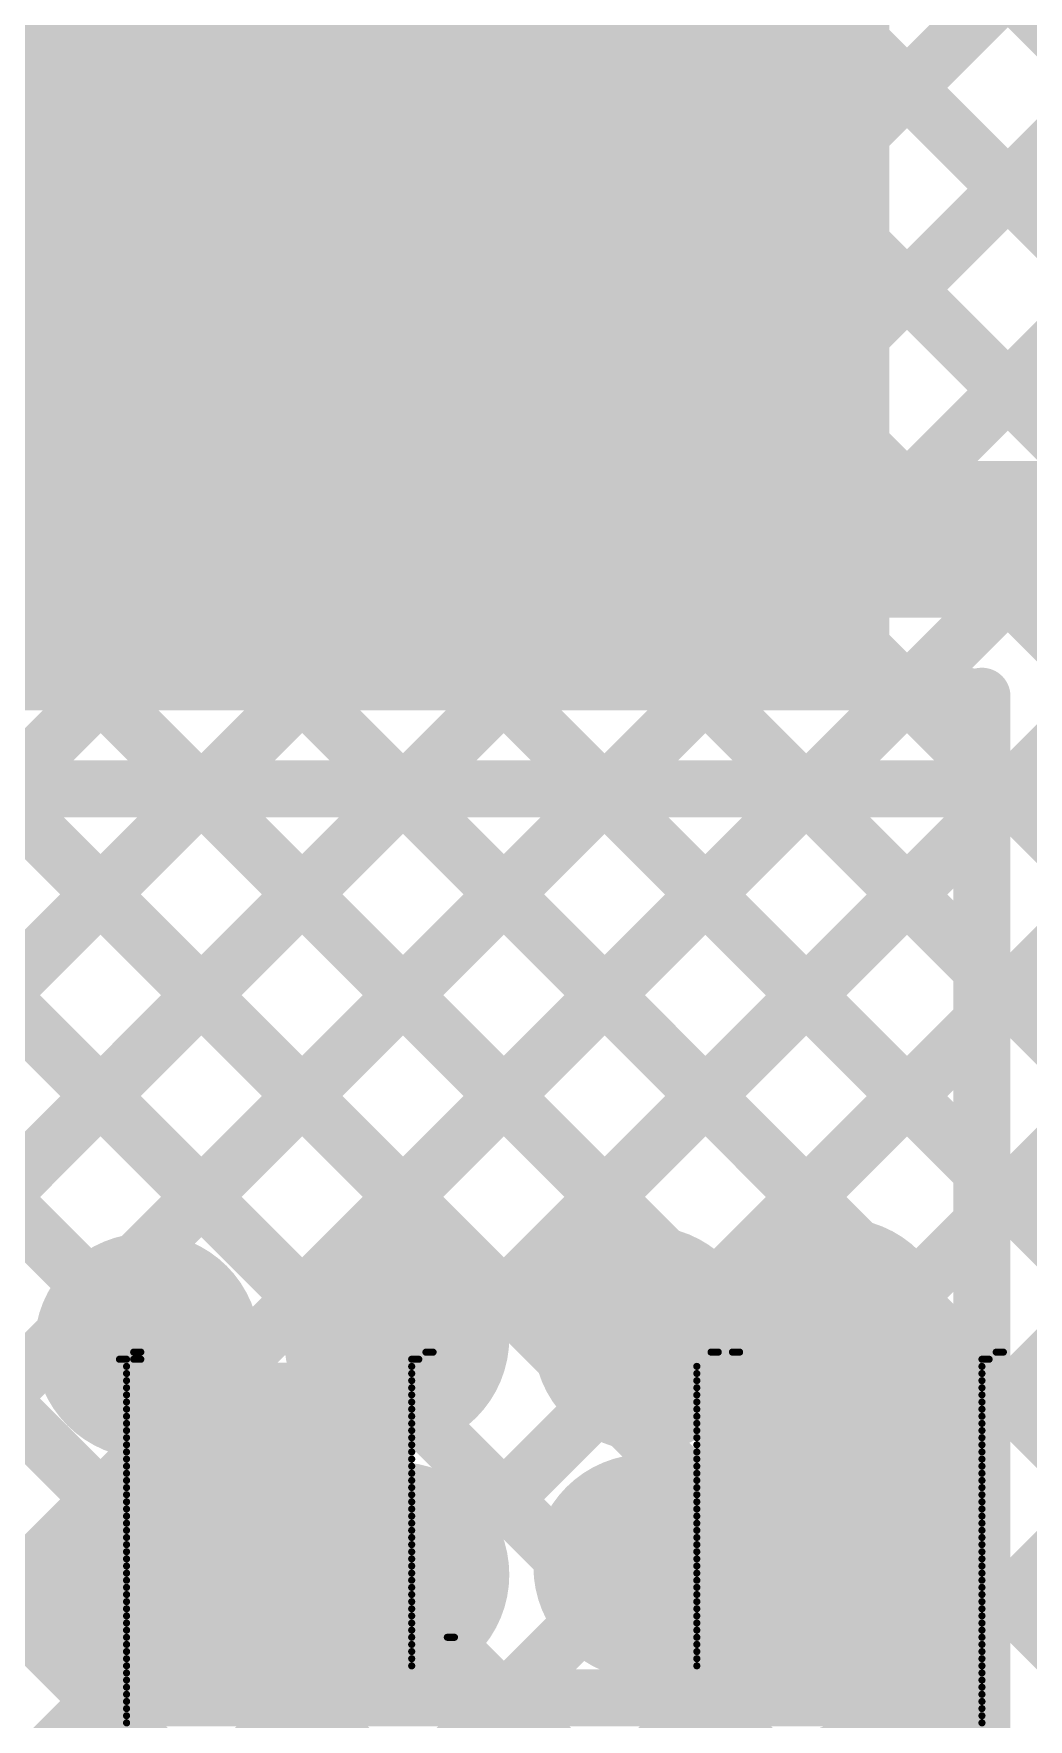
# Model space of a CAD drawing. Header units: millimetres. Extents: x 3.06 to 5.82, y 1.29 to 3.84.
# Drawn here: x 4.304 to 4.4435, y 1.5955 to 1.8319 of the extents above; entities that cross this region are included whole.
import ezdxf

# ---------------------------------------------------------------- set-up
doc = ezdxf.new("R2010")
doc.units = ezdxf.units.MM
doc.header["$MEASUREMENT"] = 0
for name, color, linetype in [('BottomLayer', 5, 'Continuous'), ('BottomOverlay', 54, 'Continuous'), ('BottomSolder', 6, 'Continuous'), ('MultiLayer', 9, 'Continuous'), ('TopLayer', 1, 'Continuous'), ('TopSolder', 216, 'Continuous'), ('ViaHoleLayer', 16, 'Continuous')]:
    doc.layers.add(name, color=color, linetype=linetype)

msp = doc.modelspace()

# ---------------------------------------------------------------- linework, layer by layer
at = {"layer": 'BottomLayer', "const_width": 0.008}
for points in [[(4.135, 2.11583), (4.45821, 1.79261)], [(4.135, 2.08754), (4.73154, 1.491)], [(4.135, 2.05926), (4.70326, 1.491)], [(4.135, 2.03097), (4.67497, 1.491)], [(4.135, 2.00269), (4.64669, 1.491)], [(4.135, 1.9744), (4.6184, 1.491)], [(4.26286, 1.491), (4.72846, 1.9566)], [(4.29114, 1.491), (4.74752, 1.94737)], [(4.135, 1.94612), (4.59012, 1.491)], [(4.31943, 1.491), (4.76166, 1.93323)], [(4.135, 1.91784), (4.56184, 1.491)], [(4.135, 1.64598), (4.384, 1.89498)], [(4.135, 1.88955), (4.53355, 1.491)], [(4.135, 1.6177), (4.3887, 1.8714)], [(4.135, 1.86127), (4.50527, 1.491)], [(4.22076, 1.67518), (4.40274, 1.85715)], [(4.23351, 1.65964), (4.423, 1.84913)], [(4.234, 1.63185), (4.43815, 1.836)], [(4.234, 1.60356), (4.46644, 1.836)], [(4.44311, 1.836), (4.46763, 1.81148)], [(4.135, 1.83298), (4.47698, 1.491)], [(4.135, 1.8047), (4.4487, 1.491)], [(4.234, 1.57528), (4.46098, 1.80225)], [(4.135, 1.77641), (4.42041, 1.491)], [(4.234, 1.54699), (4.46157, 1.77456)], [(4.24134, 1.49777), (4.50838, 1.7648)], [(4.234, 1.51871), (4.4761, 1.76081)]]:
    msp.add_lwpolyline(points, dxfattribs=at)
at = {"layer": 'BottomLayer', "const_width": 0.01181}
for points in [[(4.34898, 1.649, 1), (4.36079, 1.649, 1)], [(4.38398, 1.64889, 1), (4.39579, 1.64889, 1)], [(4.41109, 1.65, 1), (4.42291, 1.65, 1)], [(4.31398, 1.64789, 1), (4.32579, 1.64789, 1)], [(4.31398, 1.61589, 1), (4.32579, 1.61589, 1)], [(4.34898, 1.61578, 1), (4.36079, 1.61578, 1)], [(4.38398, 1.61689, 1), (4.39579, 1.61689, 1)], [(4.41109, 1.616, 1), (4.42291, 1.616, 1)]]:
    msp.add_lwpolyline(points, format="xyb", close=True, dxfattribs=at)
at = {"layer": 'BottomOverlay', "const_width": 0.001}
for points in [[(4.316, 1.646), (4.317, 1.646)], [(4.318, 1.647), (4.319, 1.647)], [(4.318, 1.646), (4.319, 1.646)], [(4.357, 1.646), (4.358, 1.646)], [(4.359, 1.647), (4.36, 1.647)], [(4.399, 1.647), (4.4, 1.647)], [(4.402, 1.647), (4.403, 1.647)], [(4.437, 1.646), (4.438, 1.646)], [(4.439, 1.647), (4.44, 1.647)], [(4.317, 1.645), (4.357, 1.645)], [(4.317, 1.644), (4.357, 1.644)], [(4.317, 1.643), (4.357, 1.643)], [(4.397, 1.645), (4.437, 1.645)], [(4.397, 1.644), (4.437, 1.644)], [(4.397, 1.643), (4.437, 1.643)], [(4.317, 1.642), (4.357, 1.642)], [(4.317, 1.641), (4.357, 1.641)], [(4.397, 1.642), (4.437, 1.642)], [(4.397, 1.641), (4.437, 1.641)], [(4.317, 1.64), (4.357, 1.64)], [(4.317, 1.639), (4.357, 1.639)], [(4.317, 1.638), (4.357, 1.638)], [(4.397, 1.64), (4.437, 1.64)], [(4.397, 1.639), (4.437, 1.639)], [(4.397, 1.638), (4.437, 1.638)], [(4.317, 1.637), (4.357, 1.637)], [(4.317, 1.636), (4.357, 1.636)], [(4.397, 1.637), (4.437, 1.637)], [(4.397, 1.636), (4.437, 1.636)], [(4.317, 1.635), (4.357, 1.635)], [(4.317, 1.634), (4.357, 1.634)], [(4.397, 1.635), (4.437, 1.635)], [(4.397, 1.634), (4.437, 1.634)], [(4.317, 1.633), (4.357, 1.633)], [(4.317, 1.632), (4.357, 1.632)], [(4.317, 1.631), (4.357, 1.631)], [(4.397, 1.633), (4.437, 1.633)], [(4.397, 1.632), (4.437, 1.632)], [(4.397, 1.631), (4.437, 1.631)], [(4.317, 1.63), (4.357, 1.63)], [(4.317, 1.629), (4.357, 1.629)], [(4.397, 1.63), (4.437, 1.63)], [(4.397, 1.629), (4.437, 1.629)], [(4.317, 1.628), (4.357, 1.628)], [(4.317, 1.627), (4.357, 1.627)], [(4.397, 1.628), (4.437, 1.628)], [(4.397, 1.627), (4.437, 1.627)], [(4.317, 1.626), (4.357, 1.626)], [(4.317, 1.625), (4.357, 1.625)], [(4.317, 1.624), (4.357, 1.624)], [(4.397, 1.626), (4.437, 1.626)], [(4.397, 1.625), (4.437, 1.625)], [(4.397, 1.624), (4.437, 1.624)], [(4.317, 1.623), (4.357, 1.623)], [(4.317, 1.622), (4.357, 1.622)], [(4.397, 1.623), (4.437, 1.623)], [(4.397, 1.622), (4.437, 1.622)], [(4.317, 1.621), (4.357, 1.621)], [(4.317, 1.62), (4.357, 1.62)], [(4.397, 1.621), (4.437, 1.621)], [(4.397, 1.62), (4.437, 1.62)], [(4.317, 1.619), (4.357, 1.619)], [(4.317, 1.618), (4.357, 1.618)], [(4.317, 1.617), (4.357, 1.617)], [(4.397, 1.619), (4.437, 1.619)], [(4.397, 1.618), (4.437, 1.618)], [(4.397, 1.617), (4.437, 1.617)], [(4.317, 1.616), (4.357, 1.616)], [(4.317, 1.615), (4.357, 1.615)], [(4.397, 1.616), (4.437, 1.616)], [(4.397, 1.615), (4.437, 1.615)], [(4.317, 1.614), (4.357, 1.614)], [(4.317, 1.613), (4.357, 1.613)], [(4.317, 1.612), (4.357, 1.612)], [(4.397, 1.614), (4.437, 1.614)], [(4.397, 1.613), (4.437, 1.613)], [(4.397, 1.612), (4.437, 1.612)], [(4.317, 1.611), (4.357, 1.611)], [(4.317, 1.61), (4.357, 1.61)], [(4.397, 1.611), (4.437, 1.611)], [(4.397, 1.61), (4.437, 1.61)], [(4.317, 1.609), (4.357, 1.609)], [(4.317, 1.608), (4.357, 1.608)], [(4.397, 1.609), (4.437, 1.609)], [(4.397, 1.608), (4.437, 1.608)], [(4.317, 1.607), (4.357, 1.607)], [(4.317, 1.606), (4.357, 1.606)], [(4.317, 1.605), (4.357, 1.605)], [(4.362, 1.607), (4.363, 1.607)], [(4.397, 1.607), (4.437, 1.607)], [(4.397, 1.606), (4.437, 1.606)], [(4.397, 1.605), (4.437, 1.605)], [(4.317, 1.604), (4.357, 1.604)], [(4.317, 1.603), (4.357, 1.603)], [(4.397, 1.604), (4.437, 1.604)], [(4.397, 1.603), (4.437, 1.603)], [(4.317, 1.602), (4.437, 1.602)], [(4.317, 1.601), (4.437, 1.601)], [(4.317, 1.6), (4.437, 1.6)], [(4.317, 1.599), (4.437, 1.599)], [(4.317, 1.598), (4.437, 1.598)], [(4.317, 1.597), (4.437, 1.597)], [(4.317, 1.596), (4.437, 1.596)], [(4.317, 1.595), (4.437, 1.595)]]:
    msp.add_lwpolyline(points, dxfattribs=at)
at = {"layer": 'BottomOverlay', "const_width": 0.0005}
for points in [[(4.31575, 1.646, 1), (4.31625, 1.646, 1)], [(4.31675, 1.646, 1), (4.31725, 1.646, 1)], [(4.31775, 1.647, 1), (4.31825, 1.647, 1)], [(4.31775, 1.646, 1), (4.31825, 1.646, 1)], [(4.31875, 1.647, 1), (4.31925, 1.647, 1)], [(4.31875, 1.646, 1), (4.31925, 1.646, 1)], [(4.35675, 1.646, 1), (4.35725, 1.646, 1)], [(4.35775, 1.646, 1), (4.35825, 1.646, 1)], [(4.35875, 1.647, 1), (4.35925, 1.647, 1)], [(4.35975, 1.647, 1), (4.36025, 1.647, 1)], [(4.39875, 1.647, 1), (4.39925, 1.647, 1)], [(4.39975, 1.647, 1), (4.40025, 1.647, 1)], [(4.40175, 1.647, 1), (4.40225, 1.647, 1)], [(4.40275, 1.647, 1), (4.40325, 1.647, 1)], [(4.43675, 1.646, 1), (4.43725, 1.646, 1)], [(4.43775, 1.646, 1), (4.43825, 1.646, 1)], [(4.43875, 1.647, 1), (4.43925, 1.647, 1)], [(4.43975, 1.647, 1), (4.44025, 1.647, 1)], [(4.31675, 1.645, 1), (4.31725, 1.645, 1)], [(4.31675, 1.644, 1), (4.31725, 1.644, 1)], [(4.31675, 1.643, 1), (4.31725, 1.643, 1)], [(4.35675, 1.645, 1), (4.35725, 1.645, 1)], [(4.35675, 1.644, 1), (4.35725, 1.644, 1)], [(4.35675, 1.643, 1), (4.35725, 1.643, 1)], [(4.39675, 1.645, 1), (4.39725, 1.645, 1)], [(4.39675, 1.644, 1), (4.39725, 1.644, 1)], [(4.39675, 1.643, 1), (4.39725, 1.643, 1)], [(4.43675, 1.645, 1), (4.43725, 1.645, 1)], [(4.43675, 1.644, 1), (4.43725, 1.644, 1)], [(4.43675, 1.643, 1), (4.43725, 1.643, 1)], [(4.31675, 1.642, 1), (4.31725, 1.642, 1)], [(4.31675, 1.641, 1), (4.31725, 1.641, 1)], [(4.35675, 1.642, 1), (4.35725, 1.642, 1)], [(4.35675, 1.641, 1), (4.35725, 1.641, 1)], [(4.39675, 1.642, 1), (4.39725, 1.642, 1)], [(4.39675, 1.641, 1), (4.39725, 1.641, 1)], [(4.43675, 1.642, 1), (4.43725, 1.642, 1)], [(4.43675, 1.641, 1), (4.43725, 1.641, 1)], [(4.31675, 1.64, 1), (4.31725, 1.64, 1)], [(4.31675, 1.639, 1), (4.31725, 1.639, 1)], [(4.31675, 1.638, 1), (4.31725, 1.638, 1)], [(4.35675, 1.64, 1), (4.35725, 1.64, 1)], [(4.35675, 1.639, 1), (4.35725, 1.639, 1)], [(4.35675, 1.638, 1), (4.35725, 1.638, 1)], [(4.39675, 1.64, 1), (4.39725, 1.64, 1)], [(4.39675, 1.639, 1), (4.39725, 1.639, 1)], [(4.39675, 1.638, 1), (4.39725, 1.638, 1)], [(4.43675, 1.64, 1), (4.43725, 1.64, 1)], [(4.43675, 1.639, 1), (4.43725, 1.639, 1)], [(4.43675, 1.638, 1), (4.43725, 1.638, 1)], [(4.31675, 1.637, 1), (4.31725, 1.637, 1)], [(4.31675, 1.636, 1), (4.31725, 1.636, 1)], [(4.35675, 1.637, 1), (4.35725, 1.637, 1)], [(4.35675, 1.636, 1), (4.35725, 1.636, 1)], [(4.39675, 1.637, 1), (4.39725, 1.637, 1)], [(4.39675, 1.636, 1), (4.39725, 1.636, 1)], [(4.43675, 1.637, 1), (4.43725, 1.637, 1)], [(4.43675, 1.636, 1), (4.43725, 1.636, 1)], [(4.31675, 1.635, 1), (4.31725, 1.635, 1)], [(4.31675, 1.634, 1), (4.31725, 1.634, 1)], [(4.35675, 1.635, 1), (4.35725, 1.635, 1)], [(4.35675, 1.634, 1), (4.35725, 1.634, 1)], [(4.39675, 1.635, 1), (4.39725, 1.635, 1)], [(4.39675, 1.634, 1), (4.39725, 1.634, 1)], [(4.43675, 1.635, 1), (4.43725, 1.635, 1)], [(4.43675, 1.634, 1), (4.43725, 1.634, 1)], [(4.31675, 1.633, 1), (4.31725, 1.633, 1)], [(4.31675, 1.632, 1), (4.31725, 1.632, 1)], [(4.31675, 1.631, 1), (4.31725, 1.631, 1)], [(4.35675, 1.633, 1), (4.35725, 1.633, 1)], [(4.35675, 1.632, 1), (4.35725, 1.632, 1)], [(4.35675, 1.631, 1), (4.35725, 1.631, 1)], [(4.39675, 1.633, 1), (4.39725, 1.633, 1)], [(4.39675, 1.632, 1), (4.39725, 1.632, 1)], [(4.39675, 1.631, 1), (4.39725, 1.631, 1)], [(4.43675, 1.633, 1), (4.43725, 1.633, 1)], [(4.43675, 1.632, 1), (4.43725, 1.632, 1)], [(4.43675, 1.631, 1), (4.43725, 1.631, 1)], [(4.31675, 1.63, 1), (4.31725, 1.63, 1)], [(4.31675, 1.629, 1), (4.31725, 1.629, 1)], [(4.35675, 1.63, 1), (4.35725, 1.63, 1)], [(4.35675, 1.629, 1), (4.35725, 1.629, 1)], [(4.39675, 1.63, 1), (4.39725, 1.63, 1)], [(4.39675, 1.629, 1), (4.39725, 1.629, 1)], [(4.43675, 1.63, 1), (4.43725, 1.63, 1)], [(4.43675, 1.629, 1), (4.43725, 1.629, 1)], [(4.31675, 1.628, 1), (4.31725, 1.628, 1)], [(4.31675, 1.627, 1), (4.31725, 1.627, 1)], [(4.35675, 1.628, 1), (4.35725, 1.628, 1)], [(4.35675, 1.627, 1), (4.35725, 1.627, 1)], [(4.39675, 1.628, 1), (4.39725, 1.628, 1)], [(4.39675, 1.627, 1), (4.39725, 1.627, 1)], [(4.43675, 1.628, 1), (4.43725, 1.628, 1)], [(4.43675, 1.627, 1), (4.43725, 1.627, 1)], [(4.31675, 1.626, 1), (4.31725, 1.626, 1)], [(4.31675, 1.625, 1), (4.31725, 1.625, 1)], [(4.31675, 1.624, 1), (4.31725, 1.624, 1)], [(4.35675, 1.626, 1), (4.35725, 1.626, 1)], [(4.35675, 1.625, 1), (4.35725, 1.625, 1)], [(4.35675, 1.624, 1), (4.35725, 1.624, 1)], [(4.39675, 1.626, 1), (4.39725, 1.626, 1)], [(4.39675, 1.625, 1), (4.39725, 1.625, 1)], [(4.39675, 1.624, 1), (4.39725, 1.624, 1)], [(4.43675, 1.626, 1), (4.43725, 1.626, 1)], [(4.43675, 1.625, 1), (4.43725, 1.625, 1)], [(4.43675, 1.624, 1), (4.43725, 1.624, 1)], [(4.31675, 1.623, 1), (4.31725, 1.623, 1)], [(4.31675, 1.622, 1), (4.31725, 1.622, 1)], [(4.35675, 1.623, 1), (4.35725, 1.623, 1)], [(4.35675, 1.622, 1), (4.35725, 1.622, 1)], [(4.39675, 1.623, 1), (4.39725, 1.623, 1)], [(4.39675, 1.622, 1), (4.39725, 1.622, 1)], [(4.43675, 1.623, 1), (4.43725, 1.623, 1)], [(4.43675, 1.622, 1), (4.43725, 1.622, 1)], [(4.31675, 1.621, 1), (4.31725, 1.621, 1)], [(4.31675, 1.62, 1), (4.31725, 1.62, 1)], [(4.35675, 1.621, 1), (4.35725, 1.621, 1)], [(4.35675, 1.62, 1), (4.35725, 1.62, 1)], [(4.39675, 1.621, 1), (4.39725, 1.621, 1)], [(4.39675, 1.62, 1), (4.39725, 1.62, 1)], [(4.43675, 1.621, 1), (4.43725, 1.621, 1)], [(4.43675, 1.62, 1), (4.43725, 1.62, 1)], [(4.31675, 1.619, 1), (4.31725, 1.619, 1)], [(4.31675, 1.618, 1), (4.31725, 1.618, 1)], [(4.31675, 1.617, 1), (4.31725, 1.617, 1)], [(4.35675, 1.619, 1), (4.35725, 1.619, 1)], [(4.35675, 1.618, 1), (4.35725, 1.618, 1)], [(4.35675, 1.617, 1), (4.35725, 1.617, 1)], [(4.39675, 1.619, 1), (4.39725, 1.619, 1)], [(4.39675, 1.618, 1), (4.39725, 1.618, 1)], [(4.39675, 1.617, 1), (4.39725, 1.617, 1)], [(4.43675, 1.619, 1), (4.43725, 1.619, 1)], [(4.43675, 1.618, 1), (4.43725, 1.618, 1)], [(4.43675, 1.617, 1), (4.43725, 1.617, 1)], [(4.31675, 1.616, 1), (4.31725, 1.616, 1)], [(4.31675, 1.615, 1), (4.31725, 1.615, 1)], [(4.35675, 1.616, 1), (4.35725, 1.616, 1)], [(4.35675, 1.615, 1), (4.35725, 1.615, 1)], [(4.39675, 1.616, 1), (4.39725, 1.616, 1)], [(4.39675, 1.615, 1), (4.39725, 1.615, 1)], [(4.43675, 1.616, 1), (4.43725, 1.616, 1)], [(4.43675, 1.615, 1), (4.43725, 1.615, 1)], [(4.31675, 1.614, 1), (4.31725, 1.614, 1)], [(4.31675, 1.613, 1), (4.31725, 1.613, 1)], [(4.31675, 1.612, 1), (4.31725, 1.612, 1)], [(4.35675, 1.614, 1), (4.35725, 1.614, 1)], [(4.35675, 1.613, 1), (4.35725, 1.613, 1)], [(4.35675, 1.612, 1), (4.35725, 1.612, 1)], [(4.39675, 1.614, 1), (4.39725, 1.614, 1)], [(4.39675, 1.613, 1), (4.39725, 1.613, 1)], [(4.39675, 1.612, 1), (4.39725, 1.612, 1)], [(4.43675, 1.614, 1), (4.43725, 1.614, 1)], [(4.43675, 1.613, 1), (4.43725, 1.613, 1)], [(4.43675, 1.612, 1), (4.43725, 1.612, 1)], [(4.31675, 1.611, 1), (4.31725, 1.611, 1)], [(4.31675, 1.61, 1), (4.31725, 1.61, 1)], [(4.35675, 1.611, 1), (4.35725, 1.611, 1)], [(4.35675, 1.61, 1), (4.35725, 1.61, 1)], [(4.39675, 1.611, 1), (4.39725, 1.611, 1)], [(4.39675, 1.61, 1), (4.39725, 1.61, 1)], [(4.43675, 1.611, 1), (4.43725, 1.611, 1)], [(4.43675, 1.61, 1), (4.43725, 1.61, 1)], [(4.31675, 1.609, 1), (4.31725, 1.609, 1)], [(4.31675, 1.608, 1), (4.31725, 1.608, 1)], [(4.35675, 1.609, 1), (4.35725, 1.609, 1)], [(4.35675, 1.608, 1), (4.35725, 1.608, 1)], [(4.39675, 1.609, 1), (4.39725, 1.609, 1)], [(4.39675, 1.608, 1), (4.39725, 1.608, 1)], [(4.43675, 1.609, 1), (4.43725, 1.609, 1)], [(4.43675, 1.608, 1), (4.43725, 1.608, 1)], [(4.31675, 1.607, 1), (4.31725, 1.607, 1)], [(4.31675, 1.606, 1), (4.31725, 1.606, 1)], [(4.31675, 1.605, 1), (4.31725, 1.605, 1)], [(4.35675, 1.607, 1), (4.35725, 1.607, 1)], [(4.35675, 1.606, 1), (4.35725, 1.606, 1)], [(4.35675, 1.605, 1), (4.35725, 1.605, 1)], [(4.36175, 1.607, 1), (4.36225, 1.607, 1)], [(4.36275, 1.607, 1), (4.36325, 1.607, 1)], [(4.39675, 1.607, 1), (4.39725, 1.607, 1)], [(4.39675, 1.606, 1), (4.39725, 1.606, 1)], [(4.39675, 1.605, 1), (4.39725, 1.605, 1)], [(4.43675, 1.607, 1), (4.43725, 1.607, 1)], [(4.43675, 1.606, 1), (4.43725, 1.606, 1)], [(4.43675, 1.605, 1), (4.43725, 1.605, 1)], [(4.31675, 1.604, 1), (4.31725, 1.604, 1)], [(4.31675, 1.603, 1), (4.31725, 1.603, 1)], [(4.35675, 1.604, 1), (4.35725, 1.604, 1)], [(4.35675, 1.603, 1), (4.35725, 1.603, 1)], [(4.39675, 1.604, 1), (4.39725, 1.604, 1)], [(4.39675, 1.603, 1), (4.39725, 1.603, 1)], [(4.43675, 1.604, 1), (4.43725, 1.604, 1)], [(4.43675, 1.603, 1), (4.43725, 1.603, 1)], [(4.31675, 1.602, 1), (4.31725, 1.602, 1)], [(4.31675, 1.601, 1), (4.31725, 1.601, 1)], [(4.43675, 1.602, 1), (4.43725, 1.602, 1)], [(4.43675, 1.601, 1), (4.43725, 1.601, 1)], [(4.31675, 1.6, 1), (4.31725, 1.6, 1)], [(4.31675, 1.599, 1), (4.31725, 1.599, 1)], [(4.31675, 1.598, 1), (4.31725, 1.598, 1)], [(4.43675, 1.6, 1), (4.43725, 1.6, 1)], [(4.43675, 1.599, 1), (4.43725, 1.599, 1)], [(4.43675, 1.598, 1), (4.43725, 1.598, 1)], [(4.31675, 1.597, 1), (4.31725, 1.597, 1)], [(4.31675, 1.596, 1), (4.31725, 1.596, 1)], [(4.43675, 1.597, 1), (4.43725, 1.597, 1)], [(4.43675, 1.596, 1), (4.43725, 1.596, 1)], [(4.31675, 1.595, 1), (4.31725, 1.595, 1)], [(4.43675, 1.595, 1), (4.43725, 1.595, 1)]]:
    msp.add_lwpolyline(points, format="xyb", close=True, dxfattribs=at)
at = {"layer": 'BottomSolder', "const_width": 0.01581}
for points in [[(4.34698, 1.649, 1), (4.36279, 1.649, 1)], [(4.38198, 1.64889, 1), (4.39779, 1.64889, 1)], [(4.40909, 1.65, 1), (4.42491, 1.65, 1)], [(4.31198, 1.64789, 1), (4.32779, 1.64789, 1)], [(4.31198, 1.61589, 1), (4.32779, 1.61589, 1)], [(4.34698, 1.61578, 1), (4.36279, 1.61578, 1)], [(4.38198, 1.61689, 1), (4.39779, 1.61689, 1)], [(4.40909, 1.616, 1), (4.42491, 1.616, 1)], [(4.41309, 1.58, 1), (4.42891, 1.58, 1)]]:
    msp.add_lwpolyline(points, format="xyb", close=True, dxfattribs=at)
at = {"layer": 'MultiLayer', "const_width": 0.01181}
for points in [[(4.34898, 1.649, 1), (4.36079, 1.649, 1)], [(4.38398, 1.64889, 1), (4.39579, 1.64889, 1)], [(4.41109, 1.65, 1), (4.42291, 1.65, 1)], [(4.31398, 1.64789, 1), (4.32579, 1.64789, 1)], [(4.31398, 1.61589, 1), (4.32579, 1.61589, 1)], [(4.34898, 1.61578, 1), (4.36079, 1.61578, 1)], [(4.38398, 1.61689, 1), (4.39579, 1.61689, 1)], [(4.41109, 1.616, 1), (4.42291, 1.616, 1)]]:
    msp.add_lwpolyline(points, format="xyb", close=True, dxfattribs=at)
at = {"layer": 'TopLayer'}
for points, const_width in [([(4.399, 1.761), (4.45, 1.761)], 0.022), ([(4.45, 1.761), (4.459, 1.752)], 0.022), ([(4.435, 1.726), (4.435, 1.739)], 0.008), ([(4.437, 1.384), (4.437, 1.739)], 0.008), ([(4.18541, 1.726), (4.437, 1.47441)], 0.008), ([(4.2137, 1.726), (4.437, 1.5027)], 0.008), ([(4.23515, 1.633), (4.32815, 1.726)], 0.008), ([(4.24198, 1.726), (4.437, 1.53098)], 0.008), ([(4.242, 1.61156), (4.35644, 1.726)], 0.008), ([(4.242, 1.55499), (4.41301, 1.726)], 0.008), ([(4.242, 1.58328), (4.38472, 1.726)], 0.008), ([(4.27027, 1.726), (4.437, 1.55927)], 0.008), ([(4.281, 1.726), (4.336, 1.726)], 0.008), ([(4.281, 1.726), (4.336, 1.726)], 0.008), ([(4.29855, 1.726), (4.437, 1.58755)], 0.008), ([(4.32684, 1.726), (4.437, 1.61584)], 0.008), ([(4.336, 1.726), (4.435, 1.726)], 0.008), ([(4.35512, 1.726), (4.437, 1.64412)], 0.008), ([(4.3834, 1.726), (4.437, 1.6724)], 0.008), ([(4.41169, 1.726), (4.437, 1.70069)], 0.008), ([(4.09929, 1.384), (4.437, 1.72171)], 0.008), ([(4.12758, 1.384), (4.437, 1.69342)], 0.008), ([(4.17099, 1.39913), (4.437, 1.66514)], 0.008), ([(4.19239, 1.39224), (4.437, 1.63686)], 0.008), ([(4.21243, 1.384), (4.437, 1.60857)], 0.008)]:
    msp.add_lwpolyline(points, dxfattribs=dict(at, const_width=const_width))
for points, const_width in [([(4.3935, 1.761, 1), (4.4045, 1.761, 1)], 0.011), ([(4.4445, 1.761, 1), (4.4555, 1.761, 1)], 0.011), ([(4.4445, 1.761, 1), (4.4555, 1.761, 1)], 0.011), ([(4.433, 1.739, 1), (4.437, 1.739, 1)], 0.004), ([(4.435, 1.739, 1), (4.439, 1.739, 1)], 0.004), ([(4.32484, 1.726, 1), (4.32884, 1.726, 1)], 0.004), ([(4.32615, 1.726, 1), (4.33015, 1.726, 1)], 0.004), ([(4.334, 1.726, 1), (4.338, 1.726, 1)], 0.004), ([(4.334, 1.726, 1), (4.338, 1.726, 1)], 0.004), ([(4.334, 1.726, 1), (4.338, 1.726, 1)], 0.004), ([(4.35312, 1.726, 1), (4.35712, 1.726, 1)], 0.004), ([(4.35444, 1.726, 1), (4.35844, 1.726, 1)], 0.004), ([(4.3814, 1.726, 1), (4.3854, 1.726, 1)], 0.004), ([(4.38272, 1.726, 1), (4.38672, 1.726, 1)], 0.004), ([(4.40969, 1.726, 1), (4.41369, 1.726, 1)], 0.004), ([(4.41101, 1.726, 1), (4.41501, 1.726, 1)], 0.004), ([(4.433, 1.726, 1), (4.437, 1.726, 1)], 0.004), ([(4.433, 1.726, 1), (4.437, 1.726, 1)], 0.004), ([(4.435, 1.72171, 1), (4.439, 1.72171, 1)], 0.004), ([(4.435, 1.70069, 1), (4.439, 1.70069, 1)], 0.004), ([(4.435, 1.69342, 1), (4.439, 1.69342, 1)], 0.004), ([(4.435, 1.6724, 1), (4.439, 1.6724, 1)], 0.004), ([(4.435, 1.66514, 1), (4.439, 1.66514, 1)], 0.004), ([(4.34898, 1.649, 1), (4.36079, 1.649, 1)], 0.01181), ([(4.38398, 1.64889, 1), (4.39579, 1.64889, 1)], 0.01181), ([(4.41109, 1.65, 1), (4.42291, 1.65, 1)], 0.01181), ([(4.31398, 1.64789, 1), (4.32579, 1.64789, 1)], 0.01181), ([(4.435, 1.64412, 1), (4.439, 1.64412, 1)], 0.004), ([(4.435, 1.63686, 1), (4.439, 1.63686, 1)], 0.004), ([(4.31398, 1.61589, 1), (4.32579, 1.61589, 1)], 0.01181), ([(4.34898, 1.61578, 1), (4.36079, 1.61578, 1)], 0.01181), ([(4.38398, 1.61689, 1), (4.39579, 1.61689, 1)], 0.01181), ([(4.41109, 1.616, 1), (4.42291, 1.616, 1)], 0.01181), ([(4.435, 1.61584, 1), (4.439, 1.61584, 1)], 0.004), ([(4.435, 1.60857, 1), (4.439, 1.60857, 1)], 0.004)]:
    msp.add_lwpolyline(points, format="xyb", close=True, dxfattribs=dict(at, const_width=const_width))
for points in [[(4.292, 1.737), (4.424, 1.737), (4.292, 1.902), (4.424, 1.902)], [(4.106, 1.831), (4.334, 1.831), (4.106, 1.85), (4.334, 1.85)], [(4.085, 1.737), (4.325, 1.737), (4.085, 1.771), (4.325, 1.771)]]:
    msp.add_solid(points, dxfattribs=at)
at = {"layer": 'TopSolder', "const_width": 0.01581}
for points in [[(4.34698, 1.649, 1), (4.36279, 1.649, 1)], [(4.38198, 1.64889, 1), (4.39779, 1.64889, 1)], [(4.40909, 1.65, 1), (4.42491, 1.65, 1)], [(4.31198, 1.64789, 1), (4.32779, 1.64789, 1)], [(4.31198, 1.61589, 1), (4.32779, 1.61589, 1)], [(4.34698, 1.61578, 1), (4.36279, 1.61578, 1)], [(4.38198, 1.61689, 1), (4.39779, 1.61689, 1)], [(4.40909, 1.616, 1), (4.42491, 1.616, 1)], [(4.41309, 1.58, 1), (4.42891, 1.58, 1)]]:
    msp.add_lwpolyline(points, format="xyb", close=True, dxfattribs=at)
at = {"layer": 'ViaHoleLayer', "const_width": 0.00787}
for points in [[(4.41306, 1.65, 1), (4.42094, 1.65, 1)], [(4.31595, 1.64789, 1), (4.32383, 1.64789, 1)], [(4.35095, 1.649, 1), (4.35883, 1.649, 1)], [(4.38595, 1.64889, 1), (4.39383, 1.64889, 1)], [(4.38595, 1.61689, 1), (4.39383, 1.61689, 1)], [(4.31595, 1.61589, 1), (4.32383, 1.61589, 1)], [(4.35095, 1.61578, 1), (4.35883, 1.61578, 1)], [(4.41306, 1.616, 1), (4.42094, 1.616, 1)]]:
    msp.add_lwpolyline(points, format="xyb", close=True, dxfattribs=at)

doc.saveas('drawing.dxf')
